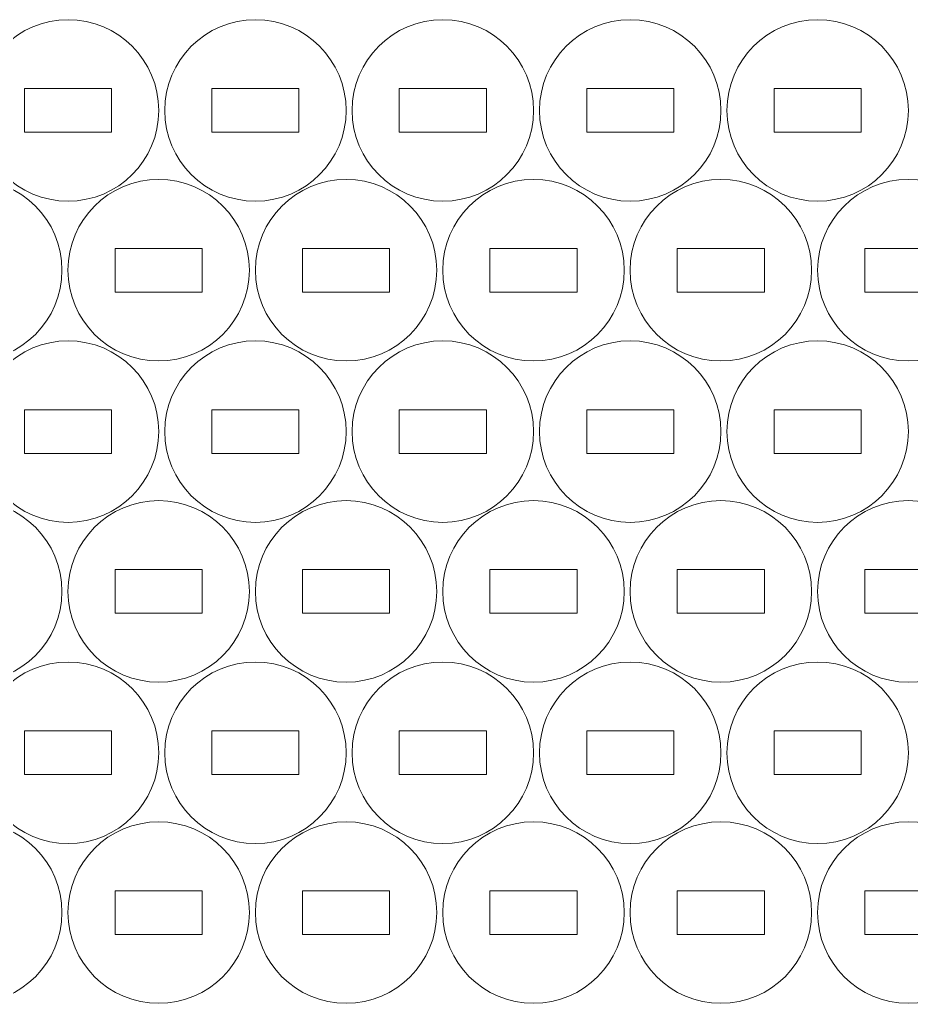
# Model space of a CAD drawing. Header units: millimetres. Extents: x -464 to 464, y -220 to 220.
# Drawn here: x 55.4 to 116.9, y -219.9 to -152.1 of the extents above; entities that cross this region are included whole.
import ezdxf

# ---------------------------------------------------------------- set-up
doc = ezdxf.new("R2010")
doc.units = ezdxf.units.MM
doc.header["$MEASUREMENT"] = 0
doc.layers.add('Camada 1', color=7, linetype='Continuous')

msp = doc.modelspace()

# ---------------------------------------------------------------- linework, layer by layer
at = {"layer": 'Camada 1', "lineweight": 20}
for points in [[(58.7548, -152.1261), (62.2065, -152.1261), (65.0048, -154.9244), (65.0048, -158.3761), (65.0048, -158.3761), (65.0048, -161.8278), (62.2065, -164.6261), (58.7548, -164.6261), (58.7548, -164.6261), (55.3031, -164.6261), (52.5048, -161.8278), (52.5048, -158.3761), (52.5048, -158.3761), (52.5048, -154.9244), (55.3031, -152.1261), (58.7548, -152.1261)], [(71.6665, -152.1261), (75.1182, -152.1261), (77.9165, -154.9244), (77.9165, -158.3761), (77.9165, -158.3761), (77.9165, -161.8278), (75.1182, -164.6261), (71.6665, -164.6261), (71.6665, -164.6261), (68.2148, -164.6261), (65.4165, -161.8278), (65.4165, -158.3761), (65.4165, -158.3761), (65.4165, -154.9244), (68.2148, -152.1261), (71.6665, -152.1261)], [(84.5782, -152.1261), (88.0299, -152.1261), (90.8282, -154.9244), (90.8282, -158.3761), (90.8282, -158.3761), (90.8282, -161.8278), (88.0299, -164.6261), (84.5782, -164.6261), (84.5782, -164.6261), (81.1265, -164.6261), (78.3282, -161.8278), (78.3282, -158.3761), (78.3282, -158.3761), (78.3282, -154.9244), (81.1265, -152.1261), (84.5782, -152.1261)], [(97.4899, -152.1261), (100.9416, -152.1261), (103.7399, -154.9244), (103.7399, -158.3761), (103.7399, -158.3761), (103.7399, -161.8278), (100.9416, -164.6261), (97.4899, -164.6261), (97.4899, -164.6261), (94.0382, -164.6261), (91.2399, -161.8278), (91.2399, -158.3761), (91.2399, -158.3761), (91.2399, -154.9244), (94.0382, -152.1261), (97.4899, -152.1261)], [(110.4016, -152.1261), (113.8533, -152.1261), (116.6516, -154.9244), (116.6516, -158.3761), (116.6516, -158.3761), (116.6516, -161.8278), (113.8533, -164.6261), (110.4016, -164.6261), (110.4016, -164.6261), (106.9499, -164.6261), (104.1516, -161.8278), (104.1516, -158.3761), (104.1516, -158.3761), (104.1516, -154.9244), (106.9499, -152.1261), (110.4016, -152.1261)], [(55.7548, -156.8761), (55.7548, -156.8761), (61.7548, -156.8761), (61.7548, -156.8761), (61.7548, -156.8761), (61.7548, -156.8761), (61.7548, -159.8761), (61.7548, -159.8761), (61.7548, -159.8761), (61.7548, -159.8761), (55.7548, -159.8761), (55.7548, -159.8761), (55.7548, -159.8761), (55.7548, -159.8761), (55.7548, -156.8761), (55.7548, -156.8761)], [(68.6665, -156.8761), (68.6665, -156.8761), (74.6665, -156.8761), (74.6665, -156.8761), (74.6665, -156.8761), (74.6665, -156.8761), (74.6665, -159.8761), (74.6665, -159.8761), (74.6665, -159.8761), (74.6665, -159.8761), (68.6665, -159.8761), (68.6665, -159.8761), (68.6665, -159.8761), (68.6665, -159.8761), (68.6665, -156.8761), (68.6665, -156.8761)], [(81.5782, -156.8761), (81.5782, -156.8761), (87.5782, -156.8761), (87.5782, -156.8761), (87.5782, -156.8761), (87.5782, -156.8761), (87.5782, -159.8761), (87.5782, -159.8761), (87.5782, -159.8761), (87.5782, -159.8761), (81.5782, -159.8761), (81.5782, -159.8761), (81.5782, -159.8761), (81.5782, -159.8761), (81.5782, -156.8761), (81.5782, -156.8761)], [(94.4899, -156.8761), (94.4899, -156.8761), (100.4899, -156.8761), (100.4899, -156.8761), (100.4899, -156.8761), (100.4899, -156.8761), (100.4899, -159.8761), (100.4899, -159.8761), (100.4899, -159.8761), (100.4899, -159.8761), (94.4899, -159.8761), (94.4899, -159.8761), (94.4899, -159.8761), (94.4899, -159.8761), (94.4899, -156.8761), (94.4899, -156.8761)], [(107.4016, -156.8761), (107.4016, -156.8761), (113.4016, -156.8761), (113.4016, -156.8761), (113.4016, -156.8761), (113.4016, -156.8761), (113.4016, -159.8761), (113.4016, -159.8761), (113.4016, -159.8761), (113.4016, -159.8761), (107.4016, -159.8761), (107.4016, -159.8761), (107.4016, -159.8761), (107.4016, -159.8761), (107.4016, -156.8761), (107.4016, -156.8761)], [(52.0872, -163.1328), (55.5389, -163.1328), (58.3372, -165.9311), (58.3372, -169.3828), (58.3372, -169.3828), (58.3372, -172.8345), (55.5389, -175.6328), (52.0872, -175.6328), (52.0872, -175.6328), (48.6355, -175.6328), (45.8372, -172.8345), (45.8372, -169.3828), (45.8372, -169.3828), (45.8372, -165.9311), (48.6355, -163.1328), (52.0872, -163.1328)], [(64.9989, -163.1328), (68.4506, -163.1328), (71.2489, -165.9311), (71.2489, -169.3828), (71.2489, -169.3828), (71.2489, -172.8345), (68.4506, -175.6328), (64.9989, -175.6328), (64.9989, -175.6328), (61.5472, -175.6328), (58.7489, -172.8345), (58.7489, -169.3828), (58.7489, -169.3828), (58.7489, -165.9311), (61.5472, -163.1328), (64.9989, -163.1328)], [(77.9106, -163.1328), (81.3623, -163.1328), (84.1606, -165.9311), (84.1606, -169.3828), (84.1606, -169.3828), (84.1606, -172.8345), (81.3623, -175.6328), (77.9106, -175.6328), (77.9106, -175.6328), (74.4589, -175.6328), (71.6606, -172.8345), (71.6606, -169.3828), (71.6606, -169.3828), (71.6606, -165.9311), (74.4589, -163.1328), (77.9106, -163.1328)], [(90.8223, -163.1328), (94.274, -163.1328), (97.0723, -165.9311), (97.0723, -169.3828), (97.0723, -169.3828), (97.0723, -172.8345), (94.274, -175.6328), (90.8223, -175.6328), (90.8223, -175.6328), (87.3706, -175.6328), (84.5723, -172.8345), (84.5723, -169.3828), (84.5723, -169.3828), (84.5723, -165.9311), (87.3706, -163.1328), (90.8223, -163.1328)], [(103.734, -163.1328), (107.1857, -163.1328), (109.984, -165.9311), (109.984, -169.3828), (109.984, -169.3828), (109.984, -172.8345), (107.1857, -175.6328), (103.734, -175.6328), (103.734, -175.6328), (100.2823, -175.6328), (97.484, -172.8345), (97.484, -169.3828), (97.484, -169.3828), (97.484, -165.9311), (100.2823, -163.1328), (103.734, -163.1328)], [(116.6457, -163.1328), (120.0974, -163.1328), (122.8957, -165.9311), (122.8957, -169.3828), (122.8957, -169.3828), (122.8957, -172.8345), (120.0974, -175.6328), (116.6457, -175.6328), (116.6457, -175.6328), (113.194, -175.6328), (110.3957, -172.8345), (110.3957, -169.3828), (110.3957, -169.3828), (110.3957, -165.9311), (113.194, -163.1328), (116.6457, -163.1328)], [(61.9989, -167.8828), (61.9989, -167.8828), (67.9989, -167.8828), (67.9989, -167.8828), (67.9989, -167.8828), (67.9989, -167.8828), (67.9989, -170.8828), (67.9989, -170.8828), (67.9989, -170.8828), (67.9989, -170.8828), (61.9989, -170.8828), (61.9989, -170.8828), (61.9989, -170.8828), (61.9989, -170.8828), (61.9989, -167.8828), (61.9989, -167.8828)], [(74.9106, -167.8828), (74.9106, -167.8828), (80.9106, -167.8828), (80.9106, -167.8828), (80.9106, -167.8828), (80.9106, -167.8828), (80.9106, -170.8828), (80.9106, -170.8828), (80.9106, -170.8828), (80.9106, -170.8828), (74.9106, -170.8828), (74.9106, -170.8828), (74.9106, -170.8828), (74.9106, -170.8828), (74.9106, -167.8828), (74.9106, -167.8828)], [(87.8223, -167.8828), (87.8223, -167.8828), (93.8223, -167.8828), (93.8223, -167.8828), (93.8223, -167.8828), (93.8223, -167.8828), (93.8223, -170.8828), (93.8223, -170.8828), (93.8223, -170.8828), (93.8223, -170.8828), (87.8223, -170.8828), (87.8223, -170.8828), (87.8223, -170.8828), (87.8223, -170.8828), (87.8223, -167.8828), (87.8223, -167.8828)], [(100.734, -167.8828), (100.734, -167.8828), (106.734, -167.8828), (106.734, -167.8828), (106.734, -167.8828), (106.734, -167.8828), (106.734, -170.8828), (106.734, -170.8828), (106.734, -170.8828), (106.734, -170.8828), (100.734, -170.8828), (100.734, -170.8828), (100.734, -170.8828), (100.734, -170.8828), (100.734, -167.8828), (100.734, -167.8828)], [(113.6457, -167.8828), (113.6457, -167.8828), (119.6457, -167.8828), (119.6457, -167.8828), (119.6457, -167.8828), (119.6457, -167.8828), (119.6457, -170.8828), (119.6457, -170.8828), (119.6457, -170.8828), (119.6457, -170.8828), (113.6457, -170.8828), (113.6457, -170.8828), (113.6457, -170.8828), (113.6457, -170.8828), (113.6457, -167.8828), (113.6457, -167.8828)], [(58.7548, -174.2453), (62.2065, -174.2453), (65.0048, -177.0436), (65.0048, -180.4953), (65.0048, -180.4953), (65.0048, -183.947), (62.2065, -186.7453), (58.7548, -186.7453), (58.7548, -186.7453), (55.3031, -186.7453), (52.5048, -183.947), (52.5048, -180.4953), (52.5048, -180.4953), (52.5048, -177.0436), (55.3031, -174.2453), (58.7548, -174.2453)], [(71.6665, -174.2453), (75.1182, -174.2453), (77.9165, -177.0436), (77.9165, -180.4953), (77.9165, -180.4953), (77.9165, -183.947), (75.1182, -186.7453), (71.6665, -186.7453), (71.6665, -186.7453), (68.2148, -186.7453), (65.4165, -183.947), (65.4165, -180.4953), (65.4165, -180.4953), (65.4165, -177.0436), (68.2148, -174.2453), (71.6665, -174.2453)], [(84.5782, -174.2453), (88.0299, -174.2453), (90.8282, -177.0436), (90.8282, -180.4953), (90.8282, -180.4953), (90.8282, -183.947), (88.0299, -186.7453), (84.5782, -186.7453), (84.5782, -186.7453), (81.1265, -186.7453), (78.3282, -183.947), (78.3282, -180.4953), (78.3282, -180.4953), (78.3282, -177.0436), (81.1265, -174.2453), (84.5782, -174.2453)], [(97.4899, -174.2453), (100.9416, -174.2453), (103.7399, -177.0436), (103.7399, -180.4953), (103.7399, -180.4953), (103.7399, -183.947), (100.9416, -186.7453), (97.4899, -186.7453), (97.4899, -186.7453), (94.0382, -186.7453), (91.2399, -183.947), (91.2399, -180.4953), (91.2399, -180.4953), (91.2399, -177.0436), (94.0382, -174.2453), (97.4899, -174.2453)], [(110.4016, -174.2453), (113.8533, -174.2453), (116.6516, -177.0436), (116.6516, -180.4953), (116.6516, -180.4953), (116.6516, -183.947), (113.8533, -186.7453), (110.4016, -186.7453), (110.4016, -186.7453), (106.9499, -186.7453), (104.1516, -183.947), (104.1516, -180.4953), (104.1516, -180.4953), (104.1516, -177.0436), (106.9499, -174.2453), (110.4016, -174.2453)], [(55.7548, -178.9953), (55.7548, -178.9953), (61.7548, -178.9953), (61.7548, -178.9953), (61.7548, -178.9953), (61.7548, -178.9953), (61.7548, -181.9953), (61.7548, -181.9953), (61.7548, -181.9953), (61.7548, -181.9953), (55.7548, -181.9953), (55.7548, -181.9953), (55.7548, -181.9953), (55.7548, -181.9953), (55.7548, -178.9953), (55.7548, -178.9953)], [(68.6665, -178.9953), (68.6665, -178.9953), (74.6665, -178.9953), (74.6665, -178.9953), (74.6665, -178.9953), (74.6665, -178.9953), (74.6665, -181.9953), (74.6665, -181.9953), (74.6665, -181.9953), (74.6665, -181.9953), (68.6665, -181.9953), (68.6665, -181.9953), (68.6665, -181.9953), (68.6665, -181.9953), (68.6665, -178.9953), (68.6665, -178.9953)], [(81.5782, -178.9953), (81.5782, -178.9953), (87.5782, -178.9953), (87.5782, -178.9953), (87.5782, -178.9953), (87.5782, -178.9953), (87.5782, -181.9953), (87.5782, -181.9953), (87.5782, -181.9953), (87.5782, -181.9953), (81.5782, -181.9953), (81.5782, -181.9953), (81.5782, -181.9953), (81.5782, -181.9953), (81.5782, -178.9953), (81.5782, -178.9953)], [(94.4899, -178.9953), (94.4899, -178.9953), (100.4899, -178.9953), (100.4899, -178.9953), (100.4899, -178.9953), (100.4899, -178.9953), (100.4899, -181.9953), (100.4899, -181.9953), (100.4899, -181.9953), (100.4899, -181.9953), (94.4899, -181.9953), (94.4899, -181.9953), (94.4899, -181.9953), (94.4899, -181.9953), (94.4899, -178.9953), (94.4899, -178.9953)], [(107.4016, -178.9953), (107.4016, -178.9953), (113.4016, -178.9953), (113.4016, -178.9953), (113.4016, -178.9953), (113.4016, -178.9953), (113.4016, -181.9953), (113.4016, -181.9953), (113.4016, -181.9953), (113.4016, -181.9953), (107.4016, -181.9953), (107.4016, -181.9953), (107.4016, -181.9953), (107.4016, -181.9953), (107.4016, -178.9953), (107.4016, -178.9953)], [(52.0872, -185.252), (55.5389, -185.252), (58.3372, -188.0503), (58.3372, -191.502), (58.3372, -191.502), (58.3372, -194.9537), (55.5389, -197.752), (52.0872, -197.752), (52.0872, -197.752), (48.6355, -197.752), (45.8372, -194.9537), (45.8372, -191.502), (45.8372, -191.502), (45.8372, -188.0503), (48.6355, -185.252), (52.0872, -185.252)], [(64.9989, -185.252), (68.4506, -185.252), (71.2489, -188.0503), (71.2489, -191.502), (71.2489, -191.502), (71.2489, -194.9537), (68.4506, -197.752), (64.9989, -197.752), (64.9989, -197.752), (61.5472, -197.752), (58.7489, -194.9537), (58.7489, -191.502), (58.7489, -191.502), (58.7489, -188.0503), (61.5472, -185.252), (64.9989, -185.252)], [(77.9106, -185.252), (81.3623, -185.252), (84.1606, -188.0503), (84.1606, -191.502), (84.1606, -191.502), (84.1606, -194.9537), (81.3623, -197.752), (77.9106, -197.752), (77.9106, -197.752), (74.4589, -197.752), (71.6606, -194.9537), (71.6606, -191.502), (71.6606, -191.502), (71.6606, -188.0503), (74.4589, -185.252), (77.9106, -185.252)], [(90.8223, -185.252), (94.274, -185.252), (97.0723, -188.0503), (97.0723, -191.502), (97.0723, -191.502), (97.0723, -194.9537), (94.274, -197.752), (90.8223, -197.752), (90.8223, -197.752), (87.3706, -197.752), (84.5723, -194.9537), (84.5723, -191.502), (84.5723, -191.502), (84.5723, -188.0503), (87.3706, -185.252), (90.8223, -185.252)], [(103.734, -185.252), (107.1857, -185.252), (109.984, -188.0503), (109.984, -191.502), (109.984, -191.502), (109.984, -194.9537), (107.1857, -197.752), (103.734, -197.752), (103.734, -197.752), (100.2823, -197.752), (97.484, -194.9537), (97.484, -191.502), (97.484, -191.502), (97.484, -188.0503), (100.2823, -185.252), (103.734, -185.252)], [(116.6457, -185.252), (120.0974, -185.252), (122.8957, -188.0503), (122.8957, -191.502), (122.8957, -191.502), (122.8957, -194.9537), (120.0974, -197.752), (116.6457, -197.752), (116.6457, -197.752), (113.194, -197.752), (110.3957, -194.9537), (110.3957, -191.502), (110.3957, -191.502), (110.3957, -188.0503), (113.194, -185.252), (116.6457, -185.252)], [(61.9989, -190.002), (61.9989, -190.002), (67.9989, -190.002), (67.9989, -190.002), (67.9989, -190.002), (67.9989, -190.002), (67.9989, -193.002), (67.9989, -193.002), (67.9989, -193.002), (67.9989, -193.002), (61.9989, -193.002), (61.9989, -193.002), (61.9989, -193.002), (61.9989, -193.002), (61.9989, -190.002), (61.9989, -190.002)], [(74.9106, -190.002), (74.9106, -190.002), (80.9106, -190.002), (80.9106, -190.002), (80.9106, -190.002), (80.9106, -190.002), (80.9106, -193.002), (80.9106, -193.002), (80.9106, -193.002), (80.9106, -193.002), (74.9106, -193.002), (74.9106, -193.002), (74.9106, -193.002), (74.9106, -193.002), (74.9106, -190.002), (74.9106, -190.002)], [(87.8223, -190.002), (87.8223, -190.002), (93.8223, -190.002), (93.8223, -190.002), (93.8223, -190.002), (93.8223, -190.002), (93.8223, -193.002), (93.8223, -193.002), (93.8223, -193.002), (93.8223, -193.002), (87.8223, -193.002), (87.8223, -193.002), (87.8223, -193.002), (87.8223, -193.002), (87.8223, -190.002), (87.8223, -190.002)], [(100.734, -190.002), (100.734, -190.002), (106.734, -190.002), (106.734, -190.002), (106.734, -190.002), (106.734, -190.002), (106.734, -193.002), (106.734, -193.002), (106.734, -193.002), (106.734, -193.002), (100.734, -193.002), (100.734, -193.002), (100.734, -193.002), (100.734, -193.002), (100.734, -190.002), (100.734, -190.002)], [(113.6457, -190.002), (113.6457, -190.002), (119.6457, -190.002), (119.6457, -190.002), (119.6457, -190.002), (119.6457, -190.002), (119.6457, -193.002), (119.6457, -193.002), (119.6457, -193.002), (119.6457, -193.002), (113.6457, -193.002), (113.6457, -193.002), (113.6457, -193.002), (113.6457, -193.002), (113.6457, -190.002), (113.6457, -190.002)], [(58.7548, -196.3645), (62.2065, -196.3645), (65.0048, -199.1628), (65.0048, -202.6145), (65.0048, -202.6145), (65.0048, -206.0662), (62.2065, -208.8645), (58.7548, -208.8645), (58.7548, -208.8645), (55.3031, -208.8645), (52.5048, -206.0662), (52.5048, -202.6145), (52.5048, -202.6145), (52.5048, -199.1628), (55.3031, -196.3645), (58.7548, -196.3645)], [(71.6665, -196.3645), (75.1182, -196.3645), (77.9165, -199.1628), (77.9165, -202.6145), (77.9165, -202.6145), (77.9165, -206.0662), (75.1182, -208.8645), (71.6665, -208.8645), (71.6665, -208.8645), (68.2148, -208.8645), (65.4165, -206.0662), (65.4165, -202.6145), (65.4165, -202.6145), (65.4165, -199.1628), (68.2148, -196.3645), (71.6665, -196.3645)], [(84.5782, -196.3645), (88.0299, -196.3645), (90.8282, -199.1628), (90.8282, -202.6145), (90.8282, -202.6145), (90.8282, -206.0662), (88.0299, -208.8645), (84.5782, -208.8645), (84.5782, -208.8645), (81.1265, -208.8645), (78.3282, -206.0662), (78.3282, -202.6145), (78.3282, -202.6145), (78.3282, -199.1628), (81.1265, -196.3645), (84.5782, -196.3645)], [(97.4899, -196.3645), (100.9416, -196.3645), (103.7399, -199.1628), (103.7399, -202.6145), (103.7399, -202.6145), (103.7399, -206.0662), (100.9416, -208.8645), (97.4899, -208.8645), (97.4899, -208.8645), (94.0382, -208.8645), (91.2399, -206.0662), (91.2399, -202.6145), (91.2399, -202.6145), (91.2399, -199.1628), (94.0382, -196.3645), (97.4899, -196.3645)], [(110.4016, -196.3645), (113.8533, -196.3645), (116.6516, -199.1628), (116.6516, -202.6145), (116.6516, -202.6145), (116.6516, -206.0662), (113.8533, -208.8645), (110.4016, -208.8645), (110.4016, -208.8645), (106.9499, -208.8645), (104.1516, -206.0662), (104.1516, -202.6145), (104.1516, -202.6145), (104.1516, -199.1628), (106.9499, -196.3645), (110.4016, -196.3645)], [(55.7548, -201.1145), (55.7548, -201.1145), (61.7548, -201.1145), (61.7548, -201.1145), (61.7548, -201.1145), (61.7548, -201.1145), (61.7548, -204.1145), (61.7548, -204.1145), (61.7548, -204.1145), (61.7548, -204.1145), (55.7548, -204.1145), (55.7548, -204.1145), (55.7548, -204.1145), (55.7548, -204.1145), (55.7548, -201.1145), (55.7548, -201.1145)], [(68.6665, -201.1145), (68.6665, -201.1145), (74.6665, -201.1145), (74.6665, -201.1145), (74.6665, -201.1145), (74.6665, -201.1145), (74.6665, -204.1145), (74.6665, -204.1145), (74.6665, -204.1145), (74.6665, -204.1145), (68.6665, -204.1145), (68.6665, -204.1145), (68.6665, -204.1145), (68.6665, -204.1145), (68.6665, -201.1145), (68.6665, -201.1145)], [(81.5782, -201.1145), (81.5782, -201.1145), (87.5782, -201.1145), (87.5782, -201.1145), (87.5782, -201.1145), (87.5782, -201.1145), (87.5782, -204.1145), (87.5782, -204.1145), (87.5782, -204.1145), (87.5782, -204.1145), (81.5782, -204.1145), (81.5782, -204.1145), (81.5782, -204.1145), (81.5782, -204.1145), (81.5782, -201.1145), (81.5782, -201.1145)], [(94.4899, -201.1145), (94.4899, -201.1145), (100.4899, -201.1145), (100.4899, -201.1145), (100.4899, -201.1145), (100.4899, -201.1145), (100.4899, -204.1145), (100.4899, -204.1145), (100.4899, -204.1145), (100.4899, -204.1145), (94.4899, -204.1145), (94.4899, -204.1145), (94.4899, -204.1145), (94.4899, -204.1145), (94.4899, -201.1145), (94.4899, -201.1145)], [(107.4016, -201.1145), (107.4016, -201.1145), (113.4016, -201.1145), (113.4016, -201.1145), (113.4016, -201.1145), (113.4016, -201.1145), (113.4016, -204.1145), (113.4016, -204.1145), (113.4016, -204.1145), (113.4016, -204.1145), (107.4016, -204.1145), (107.4016, -204.1145), (107.4016, -204.1145), (107.4016, -204.1145), (107.4016, -201.1145), (107.4016, -201.1145)], [(52.0872, -207.3712), (55.5389, -207.3712), (58.3372, -210.1695), (58.3372, -213.6212), (58.3372, -213.6212), (58.3372, -217.0729), (55.5389, -219.8712), (52.0872, -219.8712), (52.0872, -219.8712), (48.6355, -219.8712), (45.8372, -217.0729), (45.8372, -213.6212), (45.8372, -213.6212), (45.8372, -210.1695), (48.6355, -207.3712), (52.0872, -207.3712)], [(64.9989, -207.3712), (68.4506, -207.3712), (71.2489, -210.1695), (71.2489, -213.6212), (71.2489, -213.6212), (71.2489, -217.0729), (68.4506, -219.8712), (64.9989, -219.8712), (64.9989, -219.8712), (61.5472, -219.8712), (58.7489, -217.0729), (58.7489, -213.6212), (58.7489, -213.6212), (58.7489, -210.1695), (61.5472, -207.3712), (64.9989, -207.3712)], [(77.9106, -207.3712), (81.3623, -207.3712), (84.1606, -210.1695), (84.1606, -213.6212), (84.1606, -213.6212), (84.1606, -217.0729), (81.3623, -219.8712), (77.9106, -219.8712), (77.9106, -219.8712), (74.4589, -219.8712), (71.6606, -217.0729), (71.6606, -213.6212), (71.6606, -213.6212), (71.6606, -210.1695), (74.4589, -207.3712), (77.9106, -207.3712)], [(90.8223, -207.3712), (94.274, -207.3712), (97.0723, -210.1695), (97.0723, -213.6212), (97.0723, -213.6212), (97.0723, -217.0729), (94.274, -219.8712), (90.8223, -219.8712), (90.8223, -219.8712), (87.3706, -219.8712), (84.5723, -217.0729), (84.5723, -213.6212), (84.5723, -213.6212), (84.5723, -210.1695), (87.3706, -207.3712), (90.8223, -207.3712)], [(103.734, -207.3712), (107.1857, -207.3712), (109.984, -210.1695), (109.984, -213.6212), (109.984, -213.6212), (109.984, -217.0729), (107.1857, -219.8712), (103.734, -219.8712), (103.734, -219.8712), (100.2823, -219.8712), (97.484, -217.0729), (97.484, -213.6212), (97.484, -213.6212), (97.484, -210.1695), (100.2823, -207.3712), (103.734, -207.3712)], [(116.6457, -207.3712), (120.0974, -207.3712), (122.8957, -210.1695), (122.8957, -213.6212), (122.8957, -213.6212), (122.8957, -217.0729), (120.0974, -219.8712), (116.6457, -219.8712), (116.6457, -219.8712), (113.194, -219.8712), (110.3957, -217.0729), (110.3957, -213.6212), (110.3957, -213.6212), (110.3957, -210.1695), (113.194, -207.3712), (116.6457, -207.3712)], [(61.9989, -212.1212), (61.9989, -212.1212), (67.9989, -212.1212), (67.9989, -212.1212), (67.9989, -212.1212), (67.9989, -212.1212), (67.9989, -215.1212), (67.9989, -215.1212), (67.9989, -215.1212), (67.9989, -215.1212), (61.9989, -215.1212), (61.9989, -215.1212), (61.9989, -215.1212), (61.9989, -215.1212), (61.9989, -212.1212), (61.9989, -212.1212)], [(74.9106, -212.1212), (74.9106, -212.1212), (80.9106, -212.1212), (80.9106, -212.1212), (80.9106, -212.1212), (80.9106, -212.1212), (80.9106, -215.1212), (80.9106, -215.1212), (80.9106, -215.1212), (80.9106, -215.1212), (74.9106, -215.1212), (74.9106, -215.1212), (74.9106, -215.1212), (74.9106, -215.1212), (74.9106, -212.1212), (74.9106, -212.1212)], [(87.8223, -212.1212), (87.8223, -212.1212), (93.8223, -212.1212), (93.8223, -212.1212), (93.8223, -212.1212), (93.8223, -212.1212), (93.8223, -215.1212), (93.8223, -215.1212), (93.8223, -215.1212), (93.8223, -215.1212), (87.8223, -215.1212), (87.8223, -215.1212), (87.8223, -215.1212), (87.8223, -215.1212), (87.8223, -212.1212), (87.8223, -212.1212)], [(100.734, -212.1212), (100.734, -212.1212), (106.734, -212.1212), (106.734, -212.1212), (106.734, -212.1212), (106.734, -212.1212), (106.734, -215.1212), (106.734, -215.1212), (106.734, -215.1212), (106.734, -215.1212), (100.734, -215.1212), (100.734, -215.1212), (100.734, -215.1212), (100.734, -215.1212), (100.734, -212.1212), (100.734, -212.1212)], [(113.6457, -212.1212), (113.6457, -212.1212), (119.6457, -212.1212), (119.6457, -212.1212), (119.6457, -212.1212), (119.6457, -212.1212), (119.6457, -215.1212), (119.6457, -215.1212), (119.6457, -215.1212), (119.6457, -215.1212), (113.6457, -215.1212), (113.6457, -215.1212), (113.6457, -215.1212), (113.6457, -215.1212), (113.6457, -212.1212), (113.6457, -212.1212)]]:
    msp.add_open_spline(points, degree=3, knots=[0, 0, 0, 0, 0.2, 0.2, 0.2, 0.2, 0.4, 0.4, 0.4, 0.4, 0.6, 0.6, 0.6, 0.6, 1, 1, 1, 1], dxfattribs=at)

doc.saveas('drawing.dxf')
